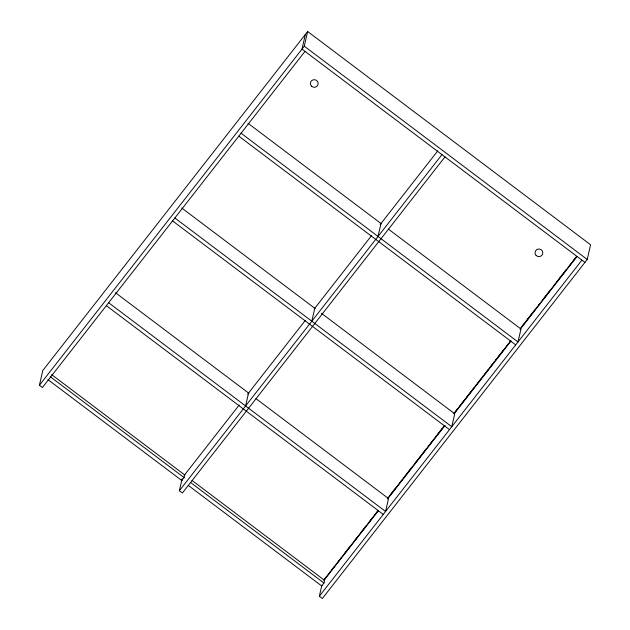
<?xml version="1.0" encoding="UTF-8"?>
<svg xmlns="http://www.w3.org/2000/svg" width="630" height="630" viewBox="0 0 630 630"><rect width="100%" height="100%" fill="white"/><g stroke="black" fill="none" stroke-linecap="round" stroke-linejoin="round"><path stroke-width="0.94" d="M305.007 51.392L42.423 387.497L39.414 385.229L42.777 370.527L307.653 31.5L590.586 244.771L587.223 259.473L322.347 598.5L319.339 596.232L321.867 585.207M444.969 156.894L182.385 492.999L179.377 490.731L182.125 478.713M184.629 474.863L184.015 477.54L181.731 480.462M305.361 34.429L301.998 49.124L584.931 262.395M39.414 385.229L304.282 46.195L307.653 31.5M245.598 405.972L248.559 393.033M311.811 321.213L314.772 308.275M378.031 236.455L380.993 223.516M188.331 485.439L321.694 585.963L323.977 583.041L324.592 580.364L192.016 480.43M184.157 475.469L239.211 404.995M247.684 394.152L305.251 320.465M314.236 308.968L371.472 235.707M380.189 224.548L437.803 150.798M179.377 490.731L441.961 154.626M324.844 578.734L334.522 566.338M338.152 561.684L339.365 560.141M340.578 558.59L350.256 546.194M353.895 541.548L365.998 526.05M369.629 521.404L378.102 510.56M387.781 498.165L395.648 488.092M399.286 483.446L411.39 467.956M415.02 463.302L426.518 448.584M428.337 446.26L429.542 444.709M430.755 443.166L442.252 428.447M453.75 413.729L457.388 409.075M459.805 405.98L461.018 404.428M462.223 402.877L474.327 387.387M475.54 385.836L476.752 384.284M477.965 382.741L488.25 369.566M491.274 365.691L492.487 364.148M493.699 362.596L503.378 350.201M507.016 345.555L508.221 344.004M509.434 342.452L510.647 340.909M522.75 325.411L523.955 323.859M525.168 322.316L534.854 309.921M538.485 305.274L539.697 303.723M540.902 302.172L550.588 289.776M554.219 285.13L566.323 269.632M569.953 264.986L576.615 256.465M323.914 579.986L326.34 576.883M329.364 573.016L330.569 571.465M331.782 569.914L341.46 557.526M345.09 552.88L357.194 537.39M360.825 532.744L372.921 517.254M374.74 514.93L378.37 510.284M390.466 494.794L402.57 479.304M403.783 477.76L404.988 476.209M406.2 474.658L417.698 459.947M419.509 457.624L420.722 456.073M421.935 454.529L433.424 439.811M435.243 437.488L436.448 435.936M437.661 434.393L444.315 425.872M454.002 413.485L465.491 398.766M466.704 397.215L467.917 395.671M469.122 394.12L478.808 381.733M480.013 380.181L481.226 378.63M482.438 377.086L483.643 375.535M484.856 373.984L494.534 361.596M495.747 360.045L496.952 358.494M498.165 356.95L510.269 341.46M520.553 328.293L525.995 321.324M527.208 319.772L539.91 303.51M542.934 299.636L555.038 284.154M556.857 281.83L570.772 264.017M572.583 261.694L576.214 257.048M324.056 580.285L378.528 510.568M387.607 498.944L445.103 425.352M454.183 413.729L511.072 340.909M520.152 329.293L577.041 256.473M319.339 596.232L581.923 260.127M304.282 46.195L587.223 259.473M247.96 123.244L381.323 223.768M388.379 229.084L520.955 329.017L517.994 341.956L241.077 133.221M238.794 136.151L515.702 344.886M181.747 208.002L315.102 308.527M321.379 313.252L454.742 413.776L451.773 426.715L174.856 217.98M172.573 220.909L449.489 429.644M115.526 292.761L248.889 393.277M255.945 398.601L388.521 498.535L385.56 511.473L108.644 302.739M106.352 305.668L383.268 514.403M51.597 374.59L184.952 475.115M50.195 376.669L184.346 477.784M190.614 482.517L323.977 583.041M47.912 379.599L182.054 480.714M311.59 86.216A3.89 3.804 12.9 0 0 318.055 84.428A3.89 3.804 12.9 0 0 313.189 79.821A3.89 3.804 12.9 0 0 311.59 86.216M536.13 255.449A3.898 3.811 12.9 0 0 542.658 253.866A3.898 3.811 12.9 0 0 537.941 249.11A3.898 3.811 12.9 0 0 536.13 255.449"/></g></svg>
